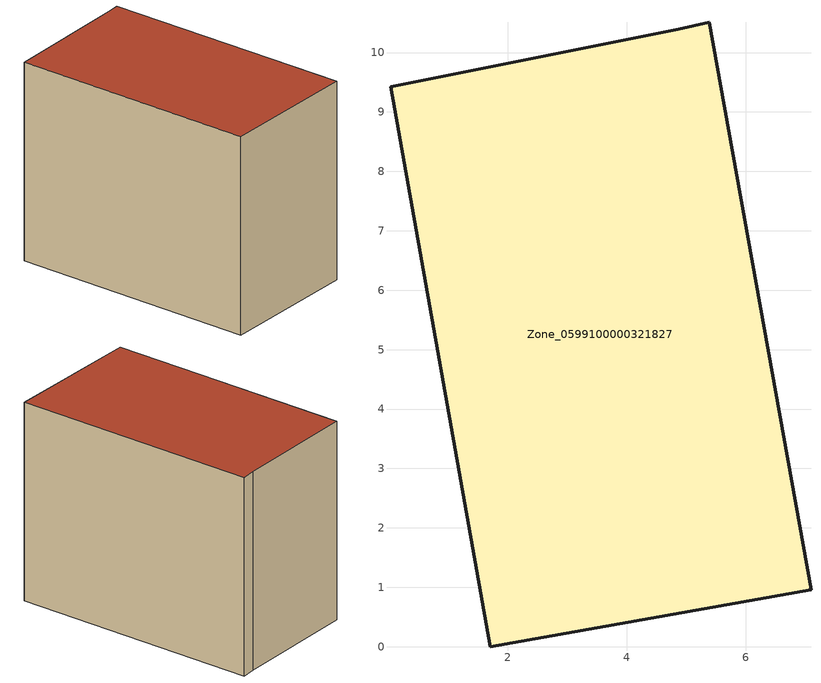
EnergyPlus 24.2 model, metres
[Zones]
Zone_0599100000321827
 floor ground (C_G): 0.02,9.43 4.86,10.39 5.39,10.51 7.1,0.96 1.7,0 z0
 wall outside (C_F): 7.1,0.96 5.39,10.51 4.86,10.39 0.02,9.43 1.7,0 7.1,0.96 z0:7.75
 roof outside (C_R): 4.86,10.39 0.02,9.43 1.7,0 7.1,0.96 5.39,10.51 z7.75
[BUILDING]
Pand.0599100000321827: North Axis=0; Terrain=City; Loads Convergence Tolerance Value=0.04; Temperature Convergence Tolerance Value=0.4; Solar Distribution=FullExterior; Maximum Number of Warmup Days=25; Minimum Number of Warmup Days=1
[Site:Location]
Rotterdam.The.Hague.AP_ZH_NLD Design_Conditions: Latitude=51.96; Longitude=4.45; Time Zone=1; Elevation=-4.5
[SITE:GROUNDTEMPERATURE:BUILDINGSURFACE]
18, 18, 18, 18, 18, 18, 18, 18, 18, 18, 18, 18
[MATERIAL] Thermal Absorptance=0.9; Solar Absorptance=0.7; Visible Absorptance=0.7
Name | Roughness | Thickness | Conductivity | Density | Specific Heat
G.TI.1975-1991 | MediumSmooth | 0.15 | 0.288461 | 540 | 1210
F.TI.1975-1991 | Rough | 0.3 | 0.230769 | 1920 | 840
R.TI.1975-1991 | MediumRough | 0.2 | 0.153846 | 1500 | 1000
[CONSTRUCTION]
C_G: G.TI.1975-1991
C_F: F.TI.1975-1991
C_R: R.TI.1975-1991
[ZONE]
Zone_0599100000321827: Type=1; Multiplier=1; Ceiling Height=Autocalculate; Volume=Autocalculate; Floor Area=autocalculate; Part of Total Floor Area=Yes
[ZONEINFILTRATION:DESIGNFLOWRATE]
Infil_Zone_0599100000321827: Zone or ZoneList or Space or SpaceList=Zone_0599100000321827; Schedule=AlwaysOn; Design Flow Rate Calculation Method=Flow/Area; Flow Rate per Floor Area=0.003; Constant Term Coefficient=1; Temperature Term Coefficient=0; Velocity Term Coefficient=0; Velocity Squared Term Coefficient=0
[HVACTEMPLATE:ZONE:IDEALLOADSAIRSYSTEM]
Zone_0599100000321827: Maximum Heating Supply Air Temperature=50; Minimum Cooling Supply Air Temperature=13; Maximum Heating Supply Air Humidity Ratio=0.0156; Minimum Cooling Supply Air Humidity Ratio=0.0077; Heating Limit=NoLimit; Cooling Limit=NoLimit; Dehumidification Control Type=ConstantSensibleHeatRatio; Cooling Sensible Heat Ratio=0.7; Dehumidification Setpoint=60; Humidification Control Type=None; Humidification Setpoint=30; Outdoor Air Method=None; Outdoor Air Flow Rate per Person=0.00944; Outdoor Air Flow Rate per Zone Floor Area=0; Outdoor Air Flow Rate per Zone=0; Demand Controlled Ventilation Type=None; Outdoor Air Economizer Type=NoEconomizer; Heat Recovery Type=None; Sensible Heat Recovery Effectiveness=0.7; Latent Heat Recovery Effectiveness=0.65
[ZONECONTROL:THERMOSTAT]
ThermostatControl_Zone_0599100000321827: Zone or ZoneList=Zone_0599100000321827; Control Type Schedule=DualSetpointControlType; Control 1=Thermostat_Zone_0599100000321827; Temperature Difference Between Cutout And Setpoint=0
[THERMOSTATSETPOINT:DUALSETPOINT]
Thermostat_Zone_0599100000321827: Heating Setpoint Temperature Schedule=HeatingSetpoint_Zone_0599100000321827; Cooling Setpoint Temperature Schedule=CoolingSetpoint_Zone_0599100000321827
[SCHEDULE:COMPACT]
HeatingSetpoint_Zone_0599100000321827: Through: 12/31, For: AllDays, Until: 24:00, 21
CoolingSetpoint_Zone_0599100000321827: Through: 12/31, For: AllDays, Until: 24:00, 24
DualSetpointControlType: Through: 12/31, For: AllDays, Until: 24:00, 4
AlwaysOn: Through: 12/31, For: AllDays, Until: 24:00, 1
